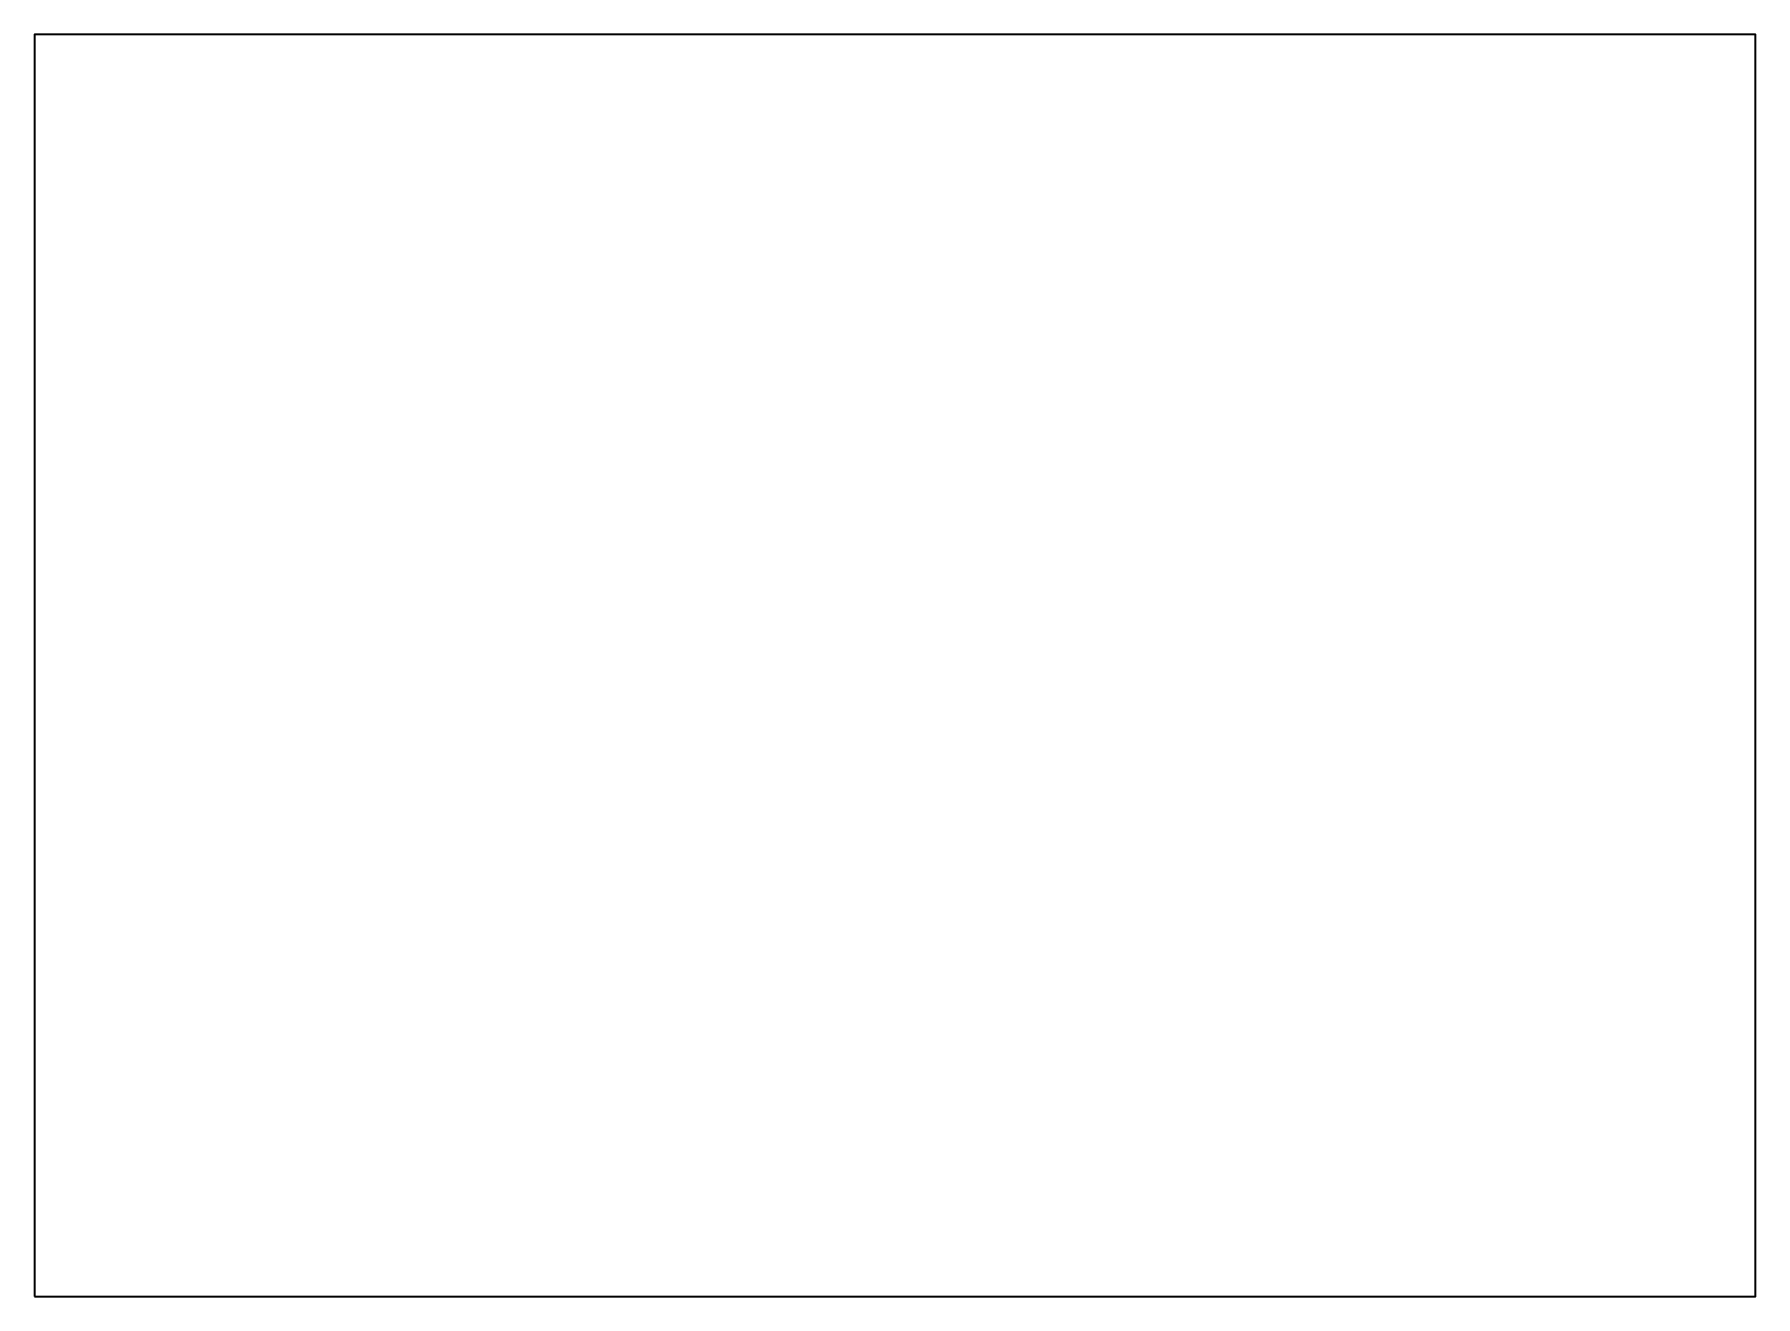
# Model space of a CAD drawing. Header units: metres. Extents: x -1000 to 14000, y -1000 to 10000.
import ezdxf

# ---------------------------------------------------------------- set-up
doc = ezdxf.new("R2010")
doc.units = ezdxf.units.M
doc.layers.add('FRAME', color=7, linetype='Continuous')

msp = doc.modelspace()

# ---------------------------------------------------------------- linework, layer by layer
at = {"layer": 'FRAME'}
msp.add_lwpolyline([(-1000, -1000), (14000, -1000), (14000, 10000), (-1000, 10000)], close=True, dxfattribs=at)

doc.saveas('drawing.dxf')
